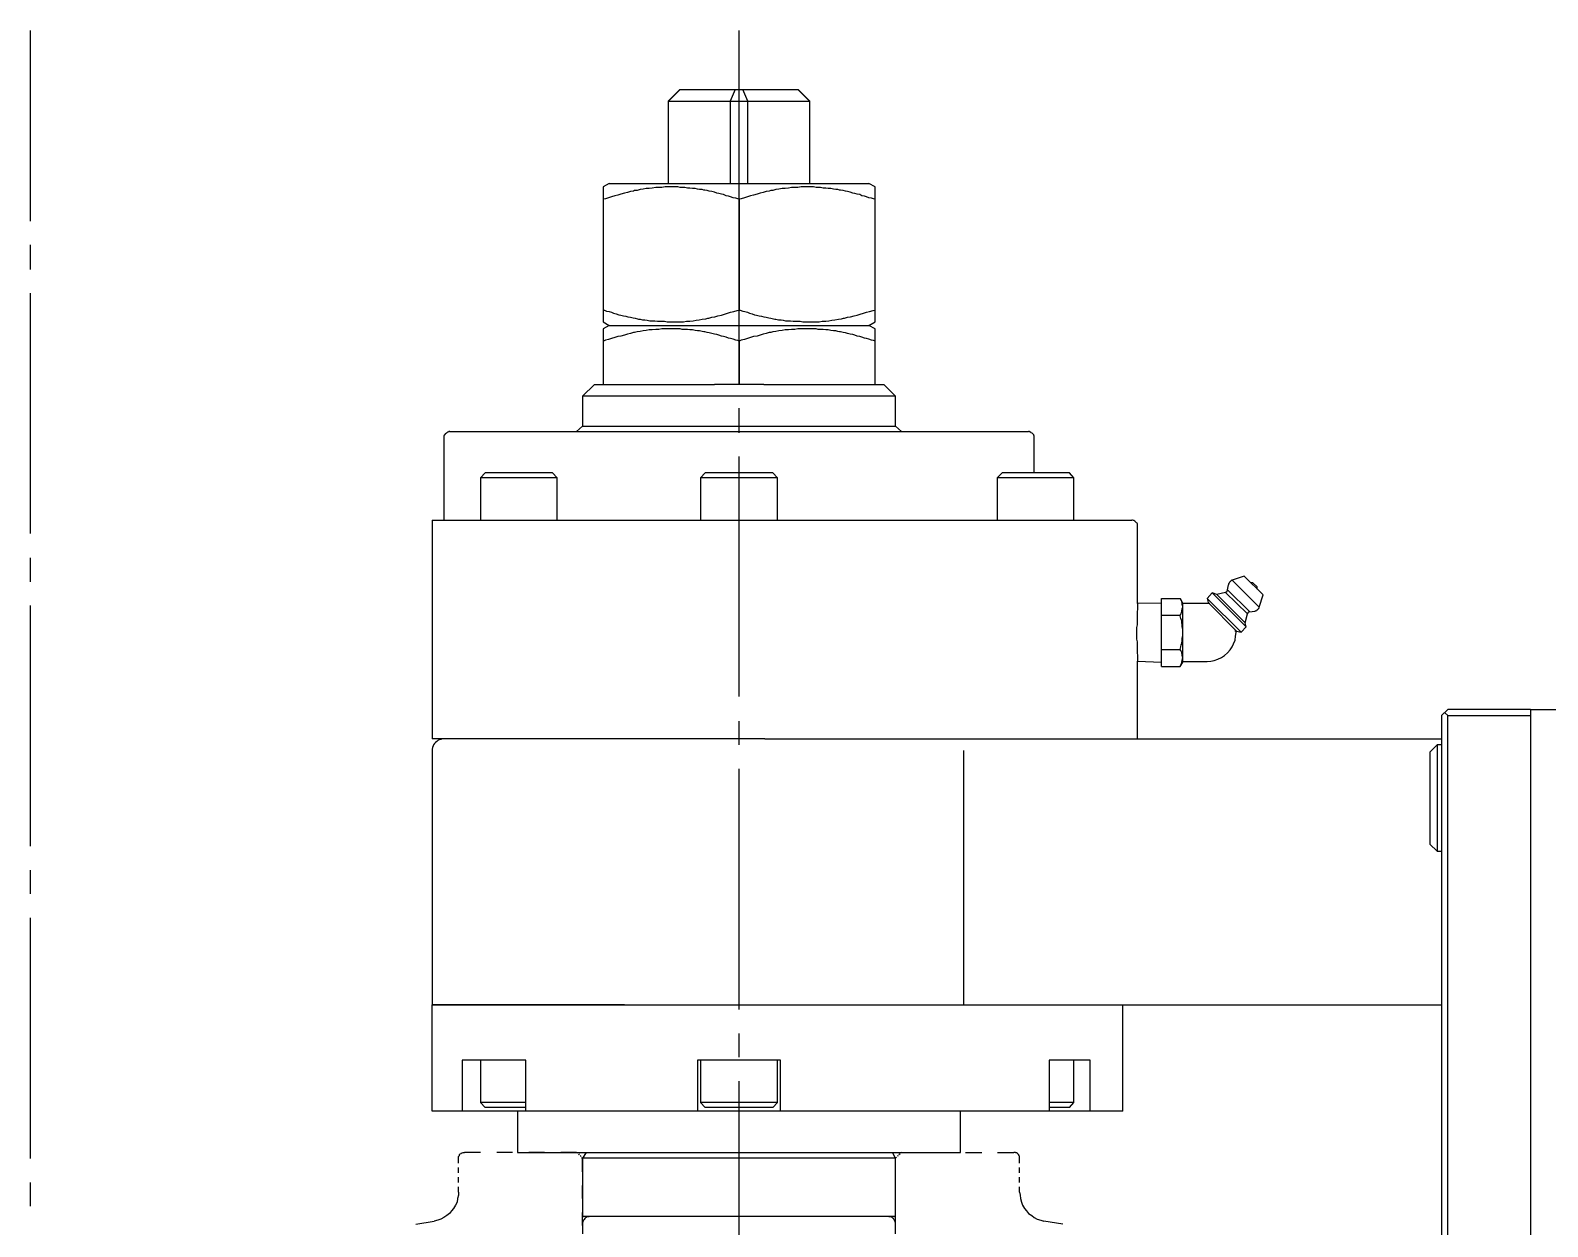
# Model space of a CAD drawing. Header units: millimetres. Extents: x -211 to 45495, y 24 to 52952.
# Drawn here: x 23284.4 to 23541.3, y 27493.9 to 27696.4 of the extents above; entities that cross this region are included whole.
import ezdxf

# ---------------------------------------------------------------- set-up
doc = ezdxf.new("R2010")
doc.units = ezdxf.units.MM
doc.layers.add('Layer2', color=7, linetype='Continuous')

# ---------------------------------------------------------------- blocks, each defined once
blk = doc.blocks.new('BLKF379')
at = {"layer": 'Layer2', "color": 7, "linetype": 'Continuous', "lineweight": 25}
for p, q in [((23451.19, 27506.44), (23451.02, 27506.44)), ((23451.28, 27506.36), (23451.19, 27506.44)), ((23451.37, 27506.36), (23451.28, 27506.36)), ((23451.54, 27506.27), (23451.37, 27506.36)), ((23451.62, 27506.18), (23451.54, 27506.27)), ((23451.71, 27506.1), (23451.62, 27506.18)), ((23451.8, 27505.93), (23451.71, 27506.1)), ((23451.8, 27505.84), (23451.8, 27505.93)), ((23451.88, 27505.75), (23451.8, 27505.84)), ((23451.88, 27505.49), (23451.88, 27505.75))]:
    blk.add_line(p, q, dxfattribs=at)
blk = doc.blocks.new('BLKF380')
at = {"layer": 'Layer2', "color": 7, "linetype": 'Continuous', "lineweight": 25}
for p, q in [((23451.88, 27499.73), (23451.97, 27499.21)), ((23451.97, 27499.21), (23452.06, 27498.61)), ((23452.06, 27498.61), (23452.23, 27498)), ((23452.23, 27498), (23452.4, 27497.49)), ((23452.4, 27497.49), (23452.74, 27496.97)), ((23452.74, 27496.97), (23453.09, 27496.54)), ((23453.09, 27496.54), (23453.43, 27496.11)), ((23453.43, 27496.11), (23453.95, 27495.76)), ((23453.95, 27495.76), (23454.38, 27495.42)), ((23454.38, 27495.42), (23454.9, 27495.16)), ((23454.9, 27495.16), (23455.5, 27494.99))]:
    blk.add_line(p, q, dxfattribs=at)
blk = doc.blocks.new('BLKF387')
at = {"layer": 'Layer2', "color": 7, "linetype": 'Continuous', "lineweight": 25}
for p, q in [((23356.73, 27498.61), (23356.64, 27498)), ((23356.9, 27499.21), (23356.73, 27498.61)), ((23356.9, 27499.73), (23356.9, 27499.21)), ((23354.92, 27495.76), (23354.4, 27495.42)), ((23355.35, 27496.11), (23354.92, 27495.76)), ((23355.69, 27496.54), (23355.35, 27496.11)), ((23356.04, 27496.97), (23355.69, 27496.54)), ((23356.38, 27497.49), (23356.04, 27496.97)), ((23356.64, 27498), (23356.38, 27497.49)), ((23353.88, 27495.16), (23353.37, 27494.99)), ((23354.4, 27495.42), (23353.88, 27495.16))]:
    blk.add_line(p, q, dxfattribs=at)
blk = doc.blocks.new('BLKF388')
at = {"layer": 'Layer2', "color": 7, "linetype": 'Continuous', "lineweight": 25}
for p, q in [((23357.07, 27506.1), (23357.16, 27506.18)), ((23357.07, 27505.93), (23357.07, 27506.1)), ((23357.16, 27506.18), (23357.33, 27506.27)), ((23357.33, 27506.27), (23357.42, 27506.36)), ((23357.42, 27506.36), (23357.5, 27506.36)), ((23357.5, 27506.36), (23357.67, 27506.44)), ((23357.67, 27506.44), (23357.76, 27506.44)), ((23356.9, 27505.75), (23356.99, 27505.84)), ((23356.9, 27505.49), (23356.9, 27505.75)), ((23356.99, 27505.84), (23357.07, 27505.93))]:
    blk.add_line(p, q, dxfattribs=at)
blk = doc.blocks.new('BLKF455')
at = {"layer": 'Layer2', "color": 7, "linetype": 'Continuous', "lineweight": 25}
for p, q in [((23381.44, 27649.05), (23381.61, 27649.05)), ((23381.61, 27649.05), (23381.96, 27648.88)), ((23381.96, 27648.88), (23382.39, 27648.79)), ((23382.39, 27648.79), (23382.82, 27648.7)), ((23382.82, 27648.7), (23383.16, 27648.53)), ((23383.16, 27648.53), (23383.59, 27648.44)), ((23383.59, 27648.44), (23384.02, 27648.27)), ((23384.02, 27648.27), (23384.37, 27648.19)), ((23384.37, 27648.19), (23384.8, 27648.1)), ((23384.8, 27648.1), (23385.23, 27648.01)), ((23385.23, 27648.01), (23385.57, 27647.93)), ((23385.57, 27647.93), (23386.01, 27647.84)), ((23386.01, 27647.84), (23386.44, 27647.76)), ((23386.44, 27647.76), (23386.78, 27647.67)), ((23386.78, 27647.67), (23387.21, 27647.58)), ((23387.21, 27647.58), (23387.38, 27647.5)), ((23387.38, 27647.5), (23387.64, 27647.5)), ((23387.64, 27647.5), (23388.07, 27647.41)), ((23388.07, 27647.41), (23388.42, 27647.41)), ((23388.42, 27647.41), (23388.85, 27647.33)), ((23388.85, 27647.33), (23389.28, 27647.24)), ((23396.6, 27647.24), (23397.11, 27647.33)), ((23397.11, 27647.33), (23397.63, 27647.41)), ((23397.63, 27647.41), (23398.15, 27647.5)), ((23398.15, 27647.5), (23398.75, 27647.58)), ((23398.75, 27647.58), (23399.09, 27647.67)), ((23399.09, 27647.67), (23399.27, 27647.67)), ((23399.27, 27647.67), (23399.78, 27647.84)), ((23399.78, 27647.84), (23400.3, 27647.93)), ((23400.3, 27647.93), (23400.82, 27648.1)), ((23400.82, 27648.1), (23401.42, 27648.19)), ((23401.42, 27648.19), (23401.94, 27648.36)), ((23401.94, 27648.36), (23402.45, 27648.53)), ((23402.45, 27648.53), (23402.97, 27648.7)), ((23402.97, 27648.7), (23403.49, 27648.79)), ((23403.49, 27648.79), (23404.09, 27648.96)), ((23404.09, 27648.96), (23404.43, 27649.05)), ((23404.43, 27649.05), (23404.61, 27649.05)), ((23404.61, 27649.05), (23405.04, 27648.88)), ((23405.04, 27648.88), (23405.38, 27648.79)), ((23405.38, 27648.79), (23405.81, 27648.7)), ((23405.81, 27648.7), (23406.16, 27648.53)), ((23406.16, 27648.53), (23406.59, 27648.44)), ((23406.59, 27648.44), (23407.02, 27648.27)), ((23407.02, 27648.27), (23407.36, 27648.19)), ((23407.36, 27648.19), (23407.79, 27648.1)), ((23407.79, 27648.1), (23408.22, 27648.01)), ((23408.22, 27648.01), (23408.57, 27647.93)), ((23408.57, 27647.93), (23409, 27647.84)), ((23409, 27647.84), (23409.43, 27647.76)), ((23409.43, 27647.76), (23409.77, 27647.67)), ((23409.77, 27647.67), (23410.2, 27647.58)), ((23410.2, 27647.58), (23410.46, 27647.5)), ((23410.46, 27647.5), (23410.63, 27647.5)), ((23410.63, 27647.5), (23411.06, 27647.41)), ((23411.06, 27647.41), (23411.5, 27647.41)), ((23411.5, 27647.41), (23411.84, 27647.33)), ((23411.84, 27647.33), (23412.27, 27647.24)), ((23419.59, 27647.24), (23420.11, 27647.33)), ((23420.11, 27647.33), (23420.62, 27647.41)), ((23420.62, 27647.41), (23421.23, 27647.5)), ((23421.23, 27647.5), (23421.74, 27647.58)), ((23421.74, 27647.58), (23422.09, 27647.67)), ((23422.09, 27647.67), (23422.26, 27647.67)), ((23422.26, 27647.67), (23422.78, 27647.84)), ((23422.78, 27647.84), (23423.29, 27647.93)), ((23423.29, 27647.93), (23423.9, 27648.1)), ((23423.9, 27648.1), (23424.41, 27648.19)), ((23424.41, 27648.19), (23424.93, 27648.36)), ((23424.93, 27648.36), (23425.45, 27648.53)), ((23425.45, 27648.53), (23425.96, 27648.7)), ((23425.96, 27648.7), (23426.48, 27648.79)), ((23426.48, 27648.79), (23427.08, 27648.96)), ((23389.28, 27647.24), (23389.71, 27647.24)), ((23389.71, 27647.24), (23390.14, 27647.24)), ((23390.14, 27647.24), (23390.57, 27647.15)), ((23390.57, 27647.15), (23390.91, 27647.15)), ((23390.91, 27647.15), (23391.34, 27647.15)), ((23391.34, 27647.15), (23391.78, 27647.15)), ((23391.78, 27647.15), (23392.21, 27647.07)), ((23392.21, 27647.07), (23392.64, 27647.07)), ((23392.64, 27647.07), (23393.07, 27647.07)), ((23393.07, 27647.07), (23393.5, 27647.07)), ((23393.5, 27647.07), (23393.67, 27647.07)), ((23393.67, 27647.07), (23393.76, 27647.07)), ((23393.76, 27647.07), (23393.93, 27647.07)), ((23393.93, 27647.07), (23394.44, 27647.07)), ((23394.44, 27647.07), (23394.96, 27647.07)), ((23394.96, 27647.07), (23395.48, 27647.15)), ((23395.48, 27647.15), (23396.08, 27647.15)), ((23396.08, 27647.15), (23396.6, 27647.24)), ((23412.27, 27647.24), (23412.7, 27647.24)), ((23412.7, 27647.24), (23413.13, 27647.24)), ((23413.13, 27647.24), (23413.56, 27647.15)), ((23413.56, 27647.15), (23413.99, 27647.15)), ((23413.99, 27647.15), (23414.34, 27647.15)), ((23414.34, 27647.15), (23414.77, 27647.15)), ((23414.77, 27647.15), (23415.2, 27647.07)), ((23415.2, 27647.07), (23415.63, 27647.07)), ((23415.63, 27647.07), (23416.06, 27647.07)), ((23416.06, 27647.07), (23416.49, 27647.07)), ((23416.49, 27647.07), (23416.66, 27647.07)), ((23416.66, 27647.07), (23416.75, 27647.07)), ((23416.75, 27647.07), (23416.92, 27647.07)), ((23416.92, 27647.07), (23417.44, 27647.07)), ((23417.44, 27647.07), (23417.95, 27647.07)), ((23417.95, 27647.07), (23418.47, 27647.15)), ((23418.47, 27647.15), (23419.07, 27647.15)), ((23419.07, 27647.15), (23419.59, 27647.24))]:
    blk.add_line(p, q, dxfattribs=at)
blk = doc.blocks.new('BLKF456')
at = {"layer": 'Layer2', "color": 7, "linetype": 'Continuous', "lineweight": 25}
for p, q in [((23382.3, 27668.08), (23381.79, 27667.91)), ((23382.82, 27668.25), (23382.3, 27668.08)), ((23383.34, 27668.42), (23382.82, 27668.25)), ((23383.85, 27668.51), (23383.34, 27668.42)), ((23384.37, 27668.68), (23383.85, 27668.51)), ((23384.97, 27668.85), (23384.37, 27668.68)), ((23385.49, 27668.94), (23384.97, 27668.85)), ((23386.01, 27669.11), (23385.49, 27668.94)), ((23386.52, 27669.2), (23386.01, 27669.11)), ((23386.69, 27669.28), (23386.52, 27669.2)), ((23387.12, 27669.28), (23386.69, 27669.28)), ((23387.64, 27669.46), (23387.12, 27669.28)), ((23388.16, 27669.54), (23387.64, 27669.46)), ((23388.68, 27669.63), (23388.16, 27669.54)), ((23389.19, 27669.63), (23388.68, 27669.63)), ((23389.71, 27669.71), (23389.19, 27669.63)), ((23390.31, 27669.8), (23389.71, 27669.71)), ((23390.83, 27669.8), (23390.31, 27669.8)), ((23391.34, 27669.8), (23390.83, 27669.8)), ((23391.86, 27669.89), (23391.34, 27669.8)), ((23392.12, 27669.89), (23391.86, 27669.89)), ((23392.29, 27669.89), (23392.12, 27669.89)), ((23392.72, 27669.89), (23392.29, 27669.89)), ((23393.15, 27669.89), (23392.72, 27669.89)), ((23393.58, 27669.89), (23393.15, 27669.89)), ((23394.01, 27669.89), (23393.58, 27669.89)), ((23394.44, 27669.8), (23394.01, 27669.89)), ((23394.79, 27669.8), (23394.44, 27669.8)), ((23395.22, 27669.8), (23394.79, 27669.8)), ((23395.65, 27669.71), (23395.22, 27669.8)), ((23396.08, 27669.71), (23395.65, 27669.71)), ((23396.51, 27669.63), (23396.08, 27669.71)), ((23396.94, 27669.63), (23396.51, 27669.63)), ((23397.37, 27669.54), (23396.94, 27669.63)), ((23397.72, 27669.46), (23397.37, 27669.54)), ((23398.15, 27669.46), (23397.72, 27669.46)), ((23398.41, 27669.37), (23398.15, 27669.46)), ((23398.58, 27669.37), (23398.41, 27669.37)), ((23399.01, 27669.28), (23398.58, 27669.37)), ((23399.35, 27669.2), (23399.01, 27669.28)), ((23399.78, 27669.11), (23399.35, 27669.2)), ((23400.21, 27669.03), (23399.78, 27669.11)), ((23400.64, 27668.85), (23400.21, 27669.03)), ((23400.99, 27668.77), (23400.64, 27668.85)), ((23401.42, 27668.68), (23400.99, 27668.77)), ((23401.76, 27668.6), (23401.42, 27668.68)), ((23402.19, 27668.42), (23401.76, 27668.6)), ((23402.63, 27668.34), (23402.19, 27668.42)), ((23402.97, 27668.25), (23402.63, 27668.34)), ((23403.4, 27668.08), (23402.97, 27668.25)), ((23403.83, 27667.99), (23403.4, 27668.08)), ((23404.18, 27667.91), (23403.83, 27667.99)), ((23404.43, 27667.82), (23404.18, 27667.91)), ((23404.78, 27667.91), (23404.43, 27667.82)), ((23405.3, 27668.08), (23404.78, 27667.91)), ((23405.81, 27668.25), (23405.3, 27668.08)), ((23406.33, 27668.42), (23405.81, 27668.25)), ((23406.85, 27668.51), (23406.33, 27668.42)), ((23407.45, 27668.68), (23406.85, 27668.51)), ((23407.96, 27668.85), (23407.45, 27668.68)), ((23408.48, 27668.94), (23407.96, 27668.85)), ((23409, 27669.11), (23408.48, 27668.94)), ((23409.51, 27669.2), (23409, 27669.11)), ((23409.77, 27669.28), (23409.51, 27669.2)), ((23410.12, 27669.28), (23409.77, 27669.28)), ((23410.63, 27669.46), (23410.12, 27669.28)), ((23411.15, 27669.54), (23410.63, 27669.46)), ((23411.67, 27669.63), (23411.15, 27669.54)), ((23412.18, 27669.63), (23411.67, 27669.63)), ((23412.79, 27669.71), (23412.18, 27669.63)), ((23413.3, 27669.8), (23412.79, 27669.71)), ((23413.82, 27669.8), (23413.3, 27669.8)), ((23414.34, 27669.8), (23413.82, 27669.8)), ((23414.94, 27669.89), (23414.34, 27669.8)), ((23415.11, 27669.89), (23414.94, 27669.89)), ((23415.28, 27669.89), (23415.11, 27669.89)), ((23415.71, 27669.89), (23415.28, 27669.89)), ((23416.15, 27669.89), (23415.71, 27669.89)), ((23416.58, 27669.89), (23416.15, 27669.89)), ((23417.01, 27669.89), (23416.58, 27669.89)), ((23417.44, 27669.8), (23417.01, 27669.89)), ((23417.78, 27669.8), (23417.44, 27669.8)), ((23418.21, 27669.8), (23417.78, 27669.8)), ((23418.64, 27669.71), (23418.21, 27669.8)), ((23419.07, 27669.71), (23418.64, 27669.71)), ((23419.5, 27669.63), (23419.07, 27669.71)), ((23419.93, 27669.63), (23419.5, 27669.63)), ((23420.37, 27669.54), (23419.93, 27669.63)), ((23420.8, 27669.46), (23420.37, 27669.54)), ((23421.14, 27669.46), (23420.8, 27669.46)), ((23421.4, 27669.37), (23421.14, 27669.46)), ((23421.57, 27669.37), (23421.4, 27669.37)), ((23422, 27669.28), (23421.57, 27669.37)), ((23422.43, 27669.2), (23422, 27669.28)), ((23422.78, 27669.11), (23422.43, 27669.2)), ((23423.21, 27669.03), (23422.78, 27669.11)), ((23423.64, 27668.85), (23423.21, 27669.03)), ((23423.98, 27668.77), (23423.64, 27668.85)), ((23424.41, 27668.68), (23423.98, 27668.77)), ((23424.84, 27668.6), (23424.41, 27668.68)), ((23425.19, 27668.42), (23424.84, 27668.6)), ((23425.62, 27668.34), (23425.19, 27668.42)), ((23425.96, 27668.25), (23425.62, 27668.34)), ((23426.39, 27668.08), (23425.96, 27668.25)), ((23426.82, 27667.99), (23426.39, 27668.08)), ((23427.17, 27667.91), (23426.82, 27667.99)), ((23427.43, 27667.82), (23427.17, 27667.91))]:
    blk.add_line(p, q, dxfattribs=at)
blk = doc.blocks.new('BLKF463')
at = {"layer": 'Layer2', "color": 7, "linetype": 'Continuous', "lineweight": 25}
for p, q in [((23378, 27494.82), (23377.91, 27494.64)), ((23377.91, 27494.64), (23377.91, 27494.47)), ((23378.08, 27494.99), (23378, 27494.82)), ((23378.17, 27495.08), (23378.08, 27494.99)), ((23378.26, 27495.25), (23378.17, 27495.08)), ((23378.34, 27495.33), (23378.26, 27495.25)), ((23378.51, 27495.42), (23378.34, 27495.33)), ((23378.6, 27495.51), (23378.51, 27495.42)), ((23378.94, 27495.51), (23378.6, 27495.51)), ((23379.12, 27495.59), (23378.94, 27495.51))]:
    blk.add_line(p, q, dxfattribs=at)
blk = doc.blocks.new('BLKF464')
at = {"layer": 'Layer2', "color": 7, "linetype": 'Continuous', "lineweight": 25}
for p, q in [((23430.01, 27495.51), (23429.84, 27495.51)), ((23430.18, 27495.51), (23430.01, 27495.51)), ((23430.27, 27495.42), (23430.18, 27495.51)), ((23430.44, 27495.33), (23430.27, 27495.42)), ((23430.53, 27495.25), (23430.44, 27495.33)), ((23430.61, 27495.08), (23430.53, 27495.25)), ((23430.7, 27494.99), (23430.61, 27495.08)), ((23430.78, 27494.82), (23430.7, 27494.99)), ((23430.87, 27494.64), (23430.78, 27494.82)), ((23430.87, 27494.39), (23430.87, 27494.64))]:
    blk.add_line(p, q, dxfattribs=at)
blk = doc.blocks.new('BLKF488')
at = {"layer": 'Layer2', "color": 7, "linetype": 'Continuous', "lineweight": 25}
for p, q in [((23479.09, 27597.38), (23479.27, 27597.64)), ((23479.27, 27597.64), (23479.35, 27598.07)), ((23479.35, 27598.07), (23479.44, 27598.5))]:
    blk.add_line(p, q, dxfattribs=at)
blk = doc.blocks.new('BLKF489')
at = {"layer": 'Layer2', "color": 7, "linetype": 'Continuous', "lineweight": 25}
for p, q in [((23479.18, 27596.86), (23479.09, 27597.29)), ((23479.35, 27596.43), (23479.18, 27596.86)), ((23479.35, 27596), (23479.35, 27596.43)), ((23479.44, 27596), (23479.35, 27596)), ((23479.44, 27595.4), (23479.44, 27596)), ((23479.53, 27594.97), (23479.44, 27595.4)), ((23479.53, 27594.45), (23479.53, 27594.97))]:
    blk.add_line(p, q, dxfattribs=at)
blk = doc.blocks.new('BLKF490')
at = {"layer": 'Layer2', "color": 7, "linetype": 'Continuous', "lineweight": 25}
for p, q in [((23479.44, 27593.5), (23479.53, 27593.93)), ((23479.44, 27593.07), (23479.44, 27593.5)), ((23479.53, 27593.93), (23479.53, 27594.36)), ((23479.09, 27591.61), (23479.18, 27592.04)), ((23479.18, 27592.04), (23479.27, 27592.38)), ((23479.27, 27592.38), (23479.35, 27592.56)), ((23479.35, 27592.64), (23479.44, 27593.07)), ((23479.35, 27592.56), (23479.35, 27592.64))]:
    blk.add_line(p, q, dxfattribs=at)
blk = doc.blocks.new('BLKF491')
at = {"layer": 'Layer2', "color": 7, "linetype": 'Continuous', "lineweight": 25}
for p, q in [((23479.35, 27591.09), (23479.18, 27591.44)), ((23479.44, 27590.66), (23479.35, 27591.09)), ((23479.44, 27590.58), (23479.44, 27590.66)), ((23479.53, 27590.15), (23479.44, 27590.58))]:
    blk.add_line(p, q, dxfattribs=at)
blk = doc.blocks.new('BLKF492')
at = {"layer": 'Layer2', "color": 7, "linetype": 'Continuous', "lineweight": 25}
for p, q in [((23479.35, 27599.7), (23479.18, 27600.13)), ((23479.44, 27599.36), (23479.35, 27599.7)), ((23479.44, 27599.19), (23479.44, 27599.36)), ((23479.53, 27598.84), (23479.44, 27599.19)), ((23479.53, 27598.76), (23479.53, 27598.84))]:
    blk.add_line(p, q, dxfattribs=at)
blk = doc.blocks.new('BLKF493')
at = {"layer": 'Layer2', "color": 7, "linetype": 'Continuous', "lineweight": 25}
for p, q in [((23479.09, 27588.68), (23479.27, 27588.94)), ((23479.27, 27589.03), (23479.35, 27589.37)), ((23479.27, 27588.94), (23479.27, 27589.03)), ((23479.35, 27589.37), (23479.44, 27589.8))]:
    blk.add_line(p, q, dxfattribs=at)
blk = doc.blocks.new('BLKF494')
at = {"layer": 'Layer2', "color": 7, "linetype": 'Continuous', "lineweight": 25}
for p, q in [((23488.4, 27593.16), (23488.48, 27593.85)), ((23486.59, 27590.58), (23487.1, 27591.01)), ((23487.1, 27591.01), (23487.53, 27591.52)), ((23487.53, 27591.52), (23487.88, 27592.04)), ((23487.88, 27592.04), (23488.14, 27592.56)), ((23488.14, 27592.56), (23488.4, 27593.16)), ((23483.66, 27589.54), (23484.26, 27589.63)), ((23484.26, 27589.63), (23484.86, 27589.71)), ((23484.86, 27589.71), (23485.47, 27589.97)), ((23485.47, 27589.97), (23486.07, 27590.23)), ((23486.07, 27590.23), (23486.59, 27590.58))]:
    blk.add_line(p, q, dxfattribs=at)
blk = doc.blocks.new('BLKF495')
at = {"layer": 'Layer2', "color": 7, "linetype": 'Continuous', "lineweight": 25}
for p, q in [((23487.36, 27602.8), (23487.28, 27602.72)), ((23487.28, 27602.72), (23487.28, 27602.63)), ((23487.45, 27602.98), (23487.36, 27602.89)), ((23487.36, 27602.89), (23487.36, 27602.8)), ((23487.53, 27603.06), (23487.45, 27602.98)), ((23487.62, 27603.15), (23487.53, 27603.06)), ((23487.71, 27603.23), (23487.62, 27603.15)), ((23487.79, 27603.23), (23487.71, 27603.23)), ((23487.88, 27603.32), (23487.79, 27603.32)), ((23487.79, 27603.32), (23487.79, 27603.23))]:
    blk.add_line(p, q, dxfattribs=at)
blk = doc.blocks.new('BLKF496')
at = {"layer": 'Layer2', "color": 7, "linetype": 'Continuous', "lineweight": 25}
for p, q in [((23492.36, 27598.5), (23492.44, 27598.58)), ((23492.44, 27598.58), (23492.44, 27598.67)), ((23491.67, 27598.07), (23491.75, 27598.07)), ((23491.75, 27598.07), (23491.84, 27598.15)), ((23491.84, 27598.15), (23491.93, 27598.15)), ((23491.93, 27598.15), (23492.01, 27598.24)), ((23492.01, 27598.24), (23492.1, 27598.24)), ((23492.1, 27598.24), (23492.18, 27598.33)), ((23492.18, 27598.33), (23492.27, 27598.41)), ((23492.27, 27598.41), (23492.36, 27598.5))]:
    blk.add_line(p, q, dxfattribs=at)
blk = doc.blocks.new('BLKF497')
at = {"layer": 'Layer2', "color": 7, "linetype": 'Continuous', "lineweight": 25}
for p, q in [((23486.76, 27601.25), (23486.85, 27601.34)), ((23486.85, 27601.34), (23486.93, 27601.34)), ((23486.93, 27601.34), (23487.02, 27601.43)), ((23487.02, 27601.43), (23487.02, 27601.51)), ((23487.02, 27601.51), (23487.1, 27601.51)), ((23487.1, 27601.51), (23487.1, 27601.6))]:
    blk.add_line(p, q, dxfattribs=at)
blk = doc.blocks.new('BLKF498')
at = {"layer": 'Layer2', "color": 7, "linetype": 'Continuous', "lineweight": 25}
for p, q in [((23490.55, 27597.72), (23490.46, 27597.72)), ((23490.63, 27597.9), (23490.55, 27597.81)), ((23490.55, 27597.81), (23490.55, 27597.72)), ((23490.72, 27597.9), (23490.63, 27597.9)), ((23490.89, 27597.98), (23490.72, 27597.98)), ((23490.72, 27597.98), (23490.72, 27597.9))]:
    blk.add_line(p, q, dxfattribs=at)
blk = doc.blocks.new('BLKF705')
at = {"layer": 'Layer2', "color": 7, "linetype": 'Continuous', "lineweight": 25}
for p, q in [((23384.97, 27644.83), (23384.37, 27644.66)), ((23385.49, 27645), (23384.97, 27644.83)), ((23386.01, 27645.09), (23385.49, 27645)), ((23386.52, 27645.26), (23386.01, 27645.09)), ((23386.69, 27645.26), (23386.52, 27645.26)), ((23387.12, 27645.34), (23386.69, 27645.26)), ((23387.64, 27645.43), (23387.12, 27645.34)), ((23388.16, 27645.52), (23387.64, 27645.43)), ((23388.68, 27645.6), (23388.16, 27645.52)), ((23389.19, 27645.69), (23388.68, 27645.6)), ((23389.71, 27645.69), (23389.19, 27645.69)), ((23390.31, 27645.77), (23389.71, 27645.69)), ((23390.83, 27645.77), (23390.31, 27645.77)), ((23391.34, 27645.86), (23390.83, 27645.77)), ((23391.86, 27645.86), (23391.34, 27645.86)), ((23392.12, 27645.86), (23391.86, 27645.86)), ((23392.29, 27645.86), (23392.12, 27645.86)), ((23392.72, 27645.86), (23392.29, 27645.86)), ((23393.15, 27645.86), (23392.72, 27645.86)), ((23393.58, 27645.86), (23393.15, 27645.86)), ((23394.01, 27645.86), (23393.58, 27645.86)), ((23394.44, 27645.86), (23394.01, 27645.86)), ((23394.79, 27645.77), (23394.44, 27645.86)), ((23395.22, 27645.77), (23394.79, 27645.77)), ((23395.65, 27645.77), (23395.22, 27645.77)), ((23396.08, 27645.69), (23395.65, 27645.77)), ((23396.51, 27645.69), (23396.08, 27645.69)), ((23396.94, 27645.6), (23396.51, 27645.69)), ((23397.37, 27645.52), (23396.94, 27645.6)), ((23397.72, 27645.52), (23397.37, 27645.52)), ((23398.15, 27645.43), (23397.72, 27645.52)), ((23398.41, 27645.34), (23398.15, 27645.43)), ((23398.58, 27645.34), (23398.41, 27645.34)), ((23399.01, 27645.26), (23398.58, 27645.34)), ((23399.35, 27645.17), (23399.01, 27645.26)), ((23399.78, 27645.09), (23399.35, 27645.17)), ((23400.21, 27645), (23399.78, 27645.09)), ((23400.64, 27644.91), (23400.21, 27645)), ((23400.99, 27644.83), (23400.64, 27644.91)), ((23401.42, 27644.66), (23400.99, 27644.83)), ((23407.96, 27644.83), (23407.45, 27644.66)), ((23408.48, 27645), (23407.96, 27644.83)), ((23409, 27645.09), (23408.48, 27645)), ((23409.51, 27645.26), (23409, 27645.09)), ((23409.77, 27645.26), (23409.51, 27645.26)), ((23410.12, 27645.34), (23409.77, 27645.26)), ((23410.63, 27645.43), (23410.12, 27645.34)), ((23411.15, 27645.52), (23410.63, 27645.43)), ((23411.67, 27645.6), (23411.15, 27645.52)), ((23412.18, 27645.69), (23411.67, 27645.6)), ((23412.79, 27645.69), (23412.18, 27645.69)), ((23413.3, 27645.77), (23412.79, 27645.69)), ((23413.82, 27645.77), (23413.3, 27645.77)), ((23414.34, 27645.86), (23413.82, 27645.77)), ((23414.94, 27645.86), (23414.34, 27645.86)), ((23415.11, 27645.86), (23414.94, 27645.86)), ((23415.28, 27645.86), (23415.11, 27645.86)), ((23415.71, 27645.86), (23415.28, 27645.86)), ((23416.15, 27645.86), (23415.71, 27645.86)), ((23416.58, 27645.86), (23416.15, 27645.86)), ((23417.01, 27645.86), (23416.58, 27645.86)), ((23417.44, 27645.86), (23417.01, 27645.86)), ((23417.78, 27645.77), (23417.44, 27645.86)), ((23418.21, 27645.77), (23417.78, 27645.77)), ((23418.64, 27645.77), (23418.21, 27645.77)), ((23419.07, 27645.69), (23418.64, 27645.77)), ((23419.5, 27645.69), (23419.07, 27645.69)), ((23419.93, 27645.6), (23419.5, 27645.69)), ((23420.37, 27645.52), (23419.93, 27645.6)), ((23420.8, 27645.52), (23420.37, 27645.52)), ((23421.14, 27645.43), (23420.8, 27645.52)), ((23421.4, 27645.34), (23421.14, 27645.43)), ((23421.57, 27645.34), (23421.4, 27645.34)), ((23422, 27645.26), (23421.57, 27645.34)), ((23422.43, 27645.17), (23422, 27645.26)), ((23422.78, 27645.09), (23422.43, 27645.17)), ((23423.21, 27645), (23422.78, 27645.09)), ((23423.64, 27644.91), (23423.21, 27645)), ((23423.98, 27644.83), (23423.64, 27644.91)), ((23424.41, 27644.66), (23423.98, 27644.83)), ((23382.3, 27644.05), (23381.79, 27643.97)), ((23382.82, 27644.22), (23382.3, 27644.05)), ((23383.34, 27644.4), (23382.82, 27644.22)), ((23383.85, 27644.57), (23383.34, 27644.4)), ((23384.37, 27644.66), (23383.85, 27644.57)), ((23401.76, 27644.57), (23401.42, 27644.66)), ((23402.19, 27644.48), (23401.76, 27644.57)), ((23402.63, 27644.31), (23402.19, 27644.48)), ((23402.97, 27644.22), (23402.63, 27644.31)), ((23403.4, 27644.14), (23402.97, 27644.22)), ((23403.83, 27643.97), (23403.4, 27644.14)), ((23404.18, 27643.88), (23403.83, 27643.97)), ((23404.43, 27643.79), (23404.18, 27643.88)), ((23404.78, 27643.97), (23404.43, 27643.79)), ((23405.3, 27644.05), (23404.78, 27643.97)), ((23405.81, 27644.22), (23405.3, 27644.05)), ((23406.33, 27644.4), (23405.81, 27644.22)), ((23406.85, 27644.57), (23406.33, 27644.4)), ((23407.45, 27644.66), (23406.85, 27644.57)), ((23424.84, 27644.57), (23424.41, 27644.66)), ((23425.19, 27644.48), (23424.84, 27644.57)), ((23425.62, 27644.31), (23425.19, 27644.48)), ((23425.96, 27644.22), (23425.62, 27644.31)), ((23426.39, 27644.14), (23425.96, 27644.22)), ((23426.82, 27643.97), (23426.39, 27644.14)), ((23427.17, 27643.88), (23426.82, 27643.97)), ((23427.43, 27643.79), (23427.17, 27643.88))]:
    blk.add_line(p, q, dxfattribs=at)
blk = doc.blocks.new('BLKF722')
at = {"layer": 'Layer2', "color": 7, "linetype": 'Continuous', "lineweight": 25}
for p, q in [((23471.86, 27599.36), (23471.86, 27598.41)), ((23471.86, 27598.41), (23471.78, 27597.98)), ((23471.78, 27597.98), (23471.78, 27595.74)), ((23471.78, 27595.74), (23471.69, 27595.31)), ((23471.69, 27595.31), (23471.69, 27595.05)), ((23471.69, 27595.05), (23471.69, 27594.97)), ((23471.69, 27594.97), (23471.69, 27594.54)), ((23471.69, 27594.54), (23471.69, 27594.11)), ((23471.69, 27594.11), (23471.69, 27593.68)), ((23471.69, 27593.68), (23471.69, 27593.42)), ((23471.69, 27593.42), (23471.69, 27593.33)), ((23471.69, 27593.33), (23471.78, 27592.9)), ((23471.78, 27592.9), (23471.78, 27592.47)), ((23471.78, 27592.47), (23471.78, 27591.95)), ((23471.78, 27591.95), (23471.78, 27591.87)), ((23471.78, 27591.87), (23471.78, 27591.44))]:
    blk.add_line(p, q, dxfattribs=at)
blk = doc.blocks.new('BLKF723')
at = {"layer": 'Layer2', "color": 7, "linetype": 'Continuous', "lineweight": 25}
for p, q in [((23471.17, 27613.4), (23471, 27613.48)), ((23471.26, 27613.4), (23471.17, 27613.4)), ((23471.43, 27613.31), (23471.26, 27613.4)), ((23471.52, 27613.22), (23471.43, 27613.31)), ((23471.6, 27613.14), (23471.52, 27613.22)), ((23471.69, 27613.05), (23471.6, 27613.14)), ((23471.78, 27612.97), (23471.69, 27613.05)), ((23471.86, 27612.88), (23471.78, 27612.97)), ((23471.86, 27612.45), (23471.86, 27612.88))]:
    blk.add_line(p, q, dxfattribs=at)
blk = doc.blocks.new('BLKF724')
at = {"layer": 'Layer2', "color": 7, "linetype": 'Continuous', "lineweight": 25}
for p, q in [((23354.49, 27627.86), (23354.4, 27627.69)), ((23354.4, 27627.69), (23354.4, 27627.6)), ((23354.57, 27627.95), (23354.49, 27627.86)), ((23354.66, 27628.12), (23354.57, 27628.04)), ((23354.57, 27628.04), (23354.57, 27627.95)), ((23354.83, 27628.21), (23354.66, 27628.12)), ((23354.92, 27628.29), (23354.83, 27628.21)), ((23355, 27628.38), (23354.92, 27628.29)), ((23355.18, 27628.38), (23355, 27628.38)), ((23355.26, 27628.47), (23355.18, 27628.38)), ((23355.44, 27628.47), (23355.26, 27628.47))]:
    blk.add_line(p, q, dxfattribs=at)
blk = doc.blocks.new('BLKF725')
at = {"layer": 'Layer2', "color": 7, "linetype": 'Continuous', "lineweight": 25}
for p, q in [((23453.69, 27628.38), (23453.52, 27628.47)), ((23453.78, 27628.38), (23453.69, 27628.38)), ((23453.86, 27628.29), (23453.78, 27628.38)), ((23454.04, 27628.21), (23453.86, 27628.29)), ((23454.12, 27628.12), (23454.04, 27628.21)), ((23454.21, 27628.04), (23454.12, 27628.12)), ((23454.29, 27627.95), (23454.21, 27628.04)), ((23454.29, 27627.86), (23454.29, 27627.95)), ((23454.38, 27627.69), (23454.29, 27627.86)), ((23454.38, 27627.43), (23454.38, 27627.69))]:
    blk.add_line(p, q, dxfattribs=at)
blk = doc.blocks.new('BLKF726')
at = {"layer": 'Layer2', "color": 7, "linetype": 'Continuous', "lineweight": 25}
for p, q in [((23352.68, 27575.42), (23352.59, 27575.25)), ((23352.85, 27575.68), (23352.68, 27575.42)), ((23353.02, 27575.85), (23352.85, 27575.68)), ((23353.2, 27576.02), (23353.02, 27575.85)), ((23353.37, 27576.19), (23353.2, 27576.02)), ((23353.63, 27576.28), (23353.37, 27576.19)), ((23353.88, 27576.37), (23353.63, 27576.28)), ((23354.14, 27576.45), (23353.88, 27576.37)), ((23354.4, 27576.45), (23354.14, 27576.45)), ((23352.51, 27574.99), (23352.42, 27574.73)), ((23352.59, 27575.25), (23352.51, 27574.99))]:
    blk.add_line(p, q, dxfattribs=at)
blk = doc.blocks.new('BLKF370')
at = {"layer": 'Layer2', "color": 7, "linetype": 'Continuous', "lineweight": 25}
for p, q in [((23284.39, 27664.12), (23284.39, 27696.41)), ((23404.43, 27636.47), (23404.43, 27696.41)), ((23394.36, 27686.42), (23392.38, 27684.44)), ((23392.46, 27684.44), (23394.44, 27686.42)), ((23394.36, 27686.42), (23414.42, 27686.42)), ((23403.75, 27686.42), (23402.88, 27684.44)), ((23405.9, 27684.44), (23405.04, 27686.42)), ((23414.34, 27686.42), (23416.32, 27684.44)), ((23416.4, 27684.44), (23414.42, 27686.42)), ((23392.38, 27684.44), (23392.38, 27670.49)), ((23392.38, 27684.44), (23416.4, 27684.44)), ((23392.46, 27670.49), (23392.46, 27684.44)), ((23402.88, 27684.44), (23402.88, 27670.49)), ((23405.9, 27670.49), (23405.9, 27684.44)), ((23416.32, 27684.44), (23416.32, 27670.49)), ((23416.4, 27670.49), (23416.4, 27684.44)), ((23382.39, 27670.49), (23381.36, 27669.89)), ((23382.39, 27670.49), (23426.39, 27670.49)), ((23427.43, 27669.89), (23426.39, 27670.49)), ((23381.44, 27647.07), (23381.44, 27669.89)), ((23381.79, 27667.91), (23381.44, 27667.82)), ((23427.43, 27647.07), (23427.43, 27669.89)), ((23404.43, 27667.82), (23404.43, 27649.05)), ((23284.39, 27655.94), (23284.39, 27660.07)), ((23284.39, 27611.24), (23284.39, 27651.89)), ((23427.08, 27648.96), (23427.43, 27649.05)), ((23381.36, 27647.07), (23382.39, 27646.46)), ((23382.39, 27646.46), (23381.36, 27645.86)), ((23381.44, 27636.47), (23381.44, 27645.86)), ((23382.39, 27646.46), (23426.39, 27646.46)), ((23382.39, 27646.46), (23426.39, 27646.46)), ((23426.39, 27646.46), (23427.43, 27647.07)), ((23427.43, 27645.86), (23426.39, 27646.46)), ((23427.43, 27636.47), (23427.43, 27645.86)), ((23381.79, 27643.97), (23381.44, 27643.79)), ((23404.43, 27643.79), (23404.43, 27636.47)), ((23379.89, 27636.47), (23377.91, 27634.49)), ((23430.87, 27634.49), (23377.91, 27634.49)), ((23377.91, 27634.49), (23377.91, 27629.41)), ((23379.89, 27636.47), (23381.44, 27636.47)), ((23381.44, 27636.47), (23385.57, 27636.47)), ((23385.57, 27636.47), (23400.21, 27636.47)), ((23408.57, 27636.47), (23400.21, 27636.47)), ((23408.57, 27636.47), (23423.21, 27636.47)), ((23423.21, 27636.47), (23427.43, 27636.47)), ((23427.43, 27636.47), (23428.89, 27636.47)), ((23430.87, 27634.49), (23428.89, 27636.47)), ((23430.87, 27629.41), (23430.87, 27634.49)), ((23404.43, 27628.29), (23404.43, 27632.43)), ((23377.91, 27629.41), (23376.88, 27628.47)), ((23377.91, 27629.41), (23430.87, 27629.41)), ((23377.91, 27629.41), (23430.87, 27629.41)), ((23431.9, 27628.47), (23430.87, 27629.41)), ((23354.4, 27627.6), (23354.4, 27627.43)), ((23354.4, 27627.43), (23354.4, 27613.48)), ((23355.44, 27628.47), (23453.43, 27628.47)), ((23453.52, 27628.47), (23453.43, 27628.47)), ((23454.38, 27621.49), (23454.38, 27627.43)), ((23404.43, 27583.6), (23404.43, 27624.25)), ((23361.38, 27621.49), (23360.6, 27620.63)), ((23373.61, 27620.63), (23360.6, 27620.63)), ((23360.6, 27620.63), (23360.6, 27613.48)), ((23372.83, 27621.49), (23361.38, 27621.49)), ((23373.61, 27620.63), (23372.83, 27621.49)), ((23373.61, 27613.48), (23373.61, 27620.63)), ((23398.66, 27621.49), (23397.89, 27620.63)), ((23410.89, 27620.63), (23397.89, 27620.63)), ((23397.89, 27620.63), (23397.89, 27613.48)), ((23410.12, 27621.49), (23398.66, 27621.49)), ((23410.89, 27620.63), (23410.12, 27621.49)), ((23410.89, 27613.48), (23410.89, 27620.63)), ((23448.95, 27621.49), (23448.09, 27620.63)), ((23461.1, 27620.63), (23448.09, 27620.63)), ((23448.09, 27620.63), (23448.09, 27613.48)), ((23460.32, 27621.49), (23448.95, 27621.49)), ((23461.1, 27620.63), (23460.32, 27621.49)), ((23461.1, 27613.48), (23461.1, 27620.63)), ((23352.42, 27613.48), (23470.91, 27613.48)), ((23352.42, 27613.48), (23352.42, 27576.45)), ((23471, 27613.48), (23470.91, 27613.48)), ((23471.86, 27599.36), (23471.86, 27612.45)), ((23284.39, 27603.06), (23284.39, 27607.11)), ((23489.95, 27604.01), (23487.88, 27603.32)), ((23489.95, 27604.01), (23493.13, 27600.82)), ((23484.52, 27601.17), (23483.66, 27600.22)), ((23490.29, 27595.4), (23484.52, 27601.17)), ((23485.3, 27600.91), (23484.52, 27601.17)), ((23486.76, 27601.25), (23485.3, 27600.91)), ((23486.76, 27601.25), (23490.46, 27597.64)), ((23487.1, 27601.68), (23487.28, 27602.55)), ((23487.1, 27601.68), (23490.89, 27597.98)), ((23487.1, 27601.6), (23487.1, 27601.68)), ((23487.28, 27602.63), (23487.28, 27602.55)), ((23487.88, 27603.32), (23492.44, 27598.76)), ((23491.41, 27602.89), (23491.06, 27602.89)), ((23491.41, 27602.89), (23492.1, 27602.2)), ((23492.01, 27601.94), (23492.1, 27601.94)), ((23492.1, 27601.94), (23492.1, 27602.2)), ((23284.39, 27558.28), (23284.39, 27599.01)), ((23475.91, 27599.45), (23471.86, 27599.36)), ((23475.91, 27600.22), (23479.09, 27600.22)), ((23475.91, 27588.68), (23475.91, 27600.22)), ((23479.18, 27600.13), (23479.09, 27600.22)), ((23479.53, 27599.45), (23479.09, 27600.22)), ((23479.44, 27598.5), (23479.53, 27598.76)), ((23479.53, 27589.46), (23479.53, 27599.45)), ((23483.66, 27599.36), (23479.53, 27599.36)), ((23483.66, 27600.22), (23483.83, 27599.53)), ((23489.43, 27594.54), (23483.66, 27600.22)), ((23484.09, 27599.36), (23483.66, 27599.36)), ((23488.65, 27594.71), (23483.83, 27599.53)), ((23490.12, 27596.09), (23485.3, 27600.91)), ((23492.44, 27598.76), (23493.13, 27600.82)), ((23492.44, 27598.67), (23492.44, 27598.76)), ((23475.91, 27597.38), (23479.09, 27597.38)), ((23479.09, 27597.29), (23479.09, 27597.38)), ((23490.12, 27596.09), (23490.46, 27597.64)), ((23490.29, 27595.4), (23490.12, 27596.09)), ((23490.46, 27597.72), (23490.46, 27597.64)), ((23490.89, 27597.98), (23491.67, 27598.07)), ((23479.53, 27594.36), (23479.53, 27594.45)), ((23488.48, 27594.62), (23488.48, 27594.88)), ((23488.57, 27594.62), (23488.48, 27594.62)), ((23488.48, 27593.85), (23488.57, 27594.45)), ((23488.57, 27594.45), (23488.57, 27594.62)), ((23488.65, 27594.71), (23489.43, 27594.54)), ((23489.43, 27594.54), (23490.29, 27595.4)), ((23471.78, 27591.44), (23471.78, 27591.09)), ((23471.78, 27591.09), (23471.78, 27591.01)), ((23471.78, 27591.01), (23471.86, 27590.58)), ((23475.91, 27591.61), (23479.09, 27591.61)), ((23479.18, 27591.44), (23479.09, 27591.61)), ((23471.86, 27590.58), (23471.86, 27589.63)), ((23471.86, 27589.63), (23475.91, 27589.46)), ((23471.86, 27576.45), (23471.86, 27589.63)), ((23475.91, 27588.68), (23479.09, 27588.68)), ((23479.09, 27588.68), (23479.53, 27589.46)), ((23479.44, 27589.8), (23479.53, 27590.15)), ((23479.53, 27589.54), (23483.66, 27589.54)), ((23524.39, 27581.45), (23523.36, 27580.41)), ((23524.39, 27580.41), (23523.87, 27580.93)), ((23538.43, 27581.45), (23524.39, 27581.45)), ((23538.43, 27581.45), (23538.43, 27382.44)), ((23538.43, 27581.45), (23649.43, 27581.45)), ((23404.43, 27575.42), (23404.43, 27579.47)), ((23523.36, 27580.41), (23523.36, 27382.44)), ((23524.39, 27382.44), (23524.39, 27580.41)), ((23524.39, 27580.41), (23538.43, 27580.41)), ((23408.74, 27576.45), (23352.42, 27576.45)), ((23408.74, 27576.45), (23523.36, 27576.45)), ((23522.58, 27575.42), (23521.38, 27574.21)), ((23522.58, 27575.42), (23522.58, 27557.42)), ((23523.36, 27575.42), (23522.58, 27575.42)), ((23352.42, 27574.73), (23352.42, 27574.47)), ((23352.42, 27574.47), (23352.42, 27531.42)), ((23442.41, 27574.47), (23442.41, 27531.42)), ((23521.38, 27574.21), (23521.38, 27558.63)), ((23404.43, 27530.64), (23404.43, 27571.37)), ((23521.38, 27558.63), (23522.58, 27557.42)), ((23522.58, 27557.42), (23523.36, 27557.42)), ((23284.39, 27550.19), (23284.39, 27554.24)), ((23284.39, 27505.41), (23284.39, 27546.14)), ((23384.97, 27531.42), (23352.42, 27531.42)), ((23352.42, 27513.42), (23352.42, 27531.42)), ((23352.42, 27531.42), (23523.36, 27531.42)), ((23469.36, 27513.42), (23469.36, 27531.42)), ((23404.43, 27522.55), (23404.43, 27526.59)), ((23368.27, 27522.03), (23357.5, 27522.03)), ((23357.5, 27522.03), (23357.5, 27513.42)), ((23360.6, 27522.03), (23360.6, 27514.88)), ((23368.27, 27513.42), (23368.27, 27522.03)), ((23397.37, 27522.03), (23397.37, 27513.42)), ((23411.41, 27522.03), (23397.37, 27522.03)), ((23397.89, 27522.03), (23397.89, 27514.88)), ((23410.89, 27514.88), (23410.89, 27522.03)), ((23411.41, 27513.42), (23411.41, 27522.03)), ((23463.85, 27522.03), (23456.88, 27522.03)), ((23456.88, 27522.03), (23456.88, 27513.42)), ((23461.1, 27514.88), (23461.1, 27522.03)), ((23463.85, 27513.42), (23463.85, 27522.03)), ((23404.43, 27477.77), (23404.43, 27518.5)), ((23368.27, 27514.88), (23360.6, 27514.88)), ((23360.6, 27514.88), (23361.38, 27514.02)), ((23368.27, 27514.02), (23361.38, 27514.02)), ((23410.89, 27514.88), (23397.89, 27514.88)), ((23397.89, 27514.88), (23398.66, 27514.02)), ((23410.12, 27514.02), (23398.66, 27514.02)), ((23410.12, 27514.02), (23410.89, 27514.88)), ((23461.1, 27514.88), (23456.88, 27514.88)), ((23460.32, 27514.02), (23456.88, 27514.02)), ((23460.32, 27514.02), (23461.1, 27514.88)), ((23469.36, 27513.42), (23352.42, 27513.42)), ((23366.89, 27513.42), (23366.89, 27506.44)), ((23441.89, 27506.44), (23441.89, 27513.42)), ((23357.76, 27506.44), (23357.93, 27506.44)), ((23360.6, 27506.44), (23357.93, 27506.44)), ((23366.03, 27506.44), (23363.36, 27506.44)), ((23366.89, 27506.44), (23441.89, 27506.44)), ((23371.45, 27506.44), (23368.78, 27506.44)), ((23376.88, 27506.44), (23374.21, 27506.44)), ((23376.88, 27506.44), (23377.05, 27506.36)), ((23377.22, 27506.18), (23377.31, 27506.01)), ((23378.51, 27506.44), (23377.91, 27505.49)), ((23430.87, 27505.49), (23430.35, 27506.44)), ((23431.65, 27506.18), (23431.47, 27506.01)), ((23431.9, 27506.44), (23431.73, 27506.36)), ((23431.9, 27506.44), (23434.57, 27506.44)), ((23437.33, 27506.44), (23440, 27506.44)), ((23442.75, 27506.44), (23445.51, 27506.44)), ((23448.18, 27506.44), (23450.94, 27506.44)), ((23451.02, 27506.44), (23450.94, 27506.44)), ((23356.9, 27504.63), (23356.9, 27505.49)), ((23356.9, 27503), (23356.9, 27503.86)), ((23377.48, 27505.93), (23377.65, 27505.75)), ((23377.74, 27505.58), (23377.91, 27505.49)), ((23377.91, 27503.17), (23377.91, 27505.49)), ((23430.87, 27505.49), (23377.91, 27505.49)), ((23377.91, 27505.49), (23377.91, 27495.76)), ((23431.04, 27505.58), (23430.87, 27505.49)), ((23430.87, 27503.17), (23430.87, 27505.49)), ((23430.87, 27495.76), (23430.87, 27505.49)), ((23431.3, 27505.93), (23431.22, 27505.75)), ((23451.88, 27504.63), (23451.88, 27505.49)), ((23451.88, 27503), (23451.88, 27503.86)), ((23284.39, 27497.31), (23284.39, 27501.36)), ((23356.9, 27501.36), (23356.9, 27502.22)), ((23451.88, 27501.36), (23451.88, 27502.22)), ((23356.9, 27499.73), (23356.9, 27500.59)), ((23377.91, 27498.61), (23377.91, 27500.84)), ((23430.87, 27498.61), (23430.87, 27500.84)), ((23451.88, 27499.73), (23451.88, 27500.59)), ((23377.91, 27494.04), (23377.91, 27496.28)), ((23377.91, 27495.76), (23377.91, 27495.68)), ((23430.87, 27494.04), (23430.87, 27496.28)), ((23430.87, 27495.59), (23430.87, 27495.76)), ((23349.67, 27494.3), (23352.77, 27494.82)), ((23353.37, 27494.99), (23352.77, 27494.82)), ((23377.91, 27495.68), (23378, 27495.59)), ((23377.91, 27494.47), (23377.91, 27494.39)), ((23377.91, 27494.39), (23377.91, 27492.66)), ((23378, 27495.59), (23378.08, 27495.59)), ((23430.7, 27495.59), (23378.08, 27495.59)), ((23429.84, 27495.51), (23429.67, 27495.59)), ((23430.7, 27495.59), (23430.87, 27495.59)), ((23430.87, 27492.66), (23430.87, 27494.39)), ((23455.5, 27494.99), (23456.02, 27494.82)), ((23459.2, 27494.3), (23456.02, 27494.82))]:
    blk.add_line(p, q, dxfattribs=at)
for name in ['BLKF456', 'BLKF455', 'BLKF705', 'BLKF724', 'BLKF725', 'BLKF723', 'BLKF497', 'BLKF495', 'BLKF722', 'BLKF492', 'BLKF496', 'BLKF488', 'BLKF489', 'BLKF498', 'BLKF490', 'BLKF494', 'BLKF491', 'BLKF493', 'BLKF726', 'BLKF388', 'BLKF379', 'BLKF387', 'BLKF380', 'BLKF463', 'BLKF464']:
    blk.add_blockref(name, (0, 0), dxfattribs=at)

msp = doc.modelspace()

# ---------------------------------------------------------------- block references
at = {"layer": 'Layer2', "color": 7, "linetype": 'Continuous', "lineweight": 25}
msp.add_blockref('BLKF370', (0, 0), dxfattribs=at)

doc.saveas('drawing.dxf')
